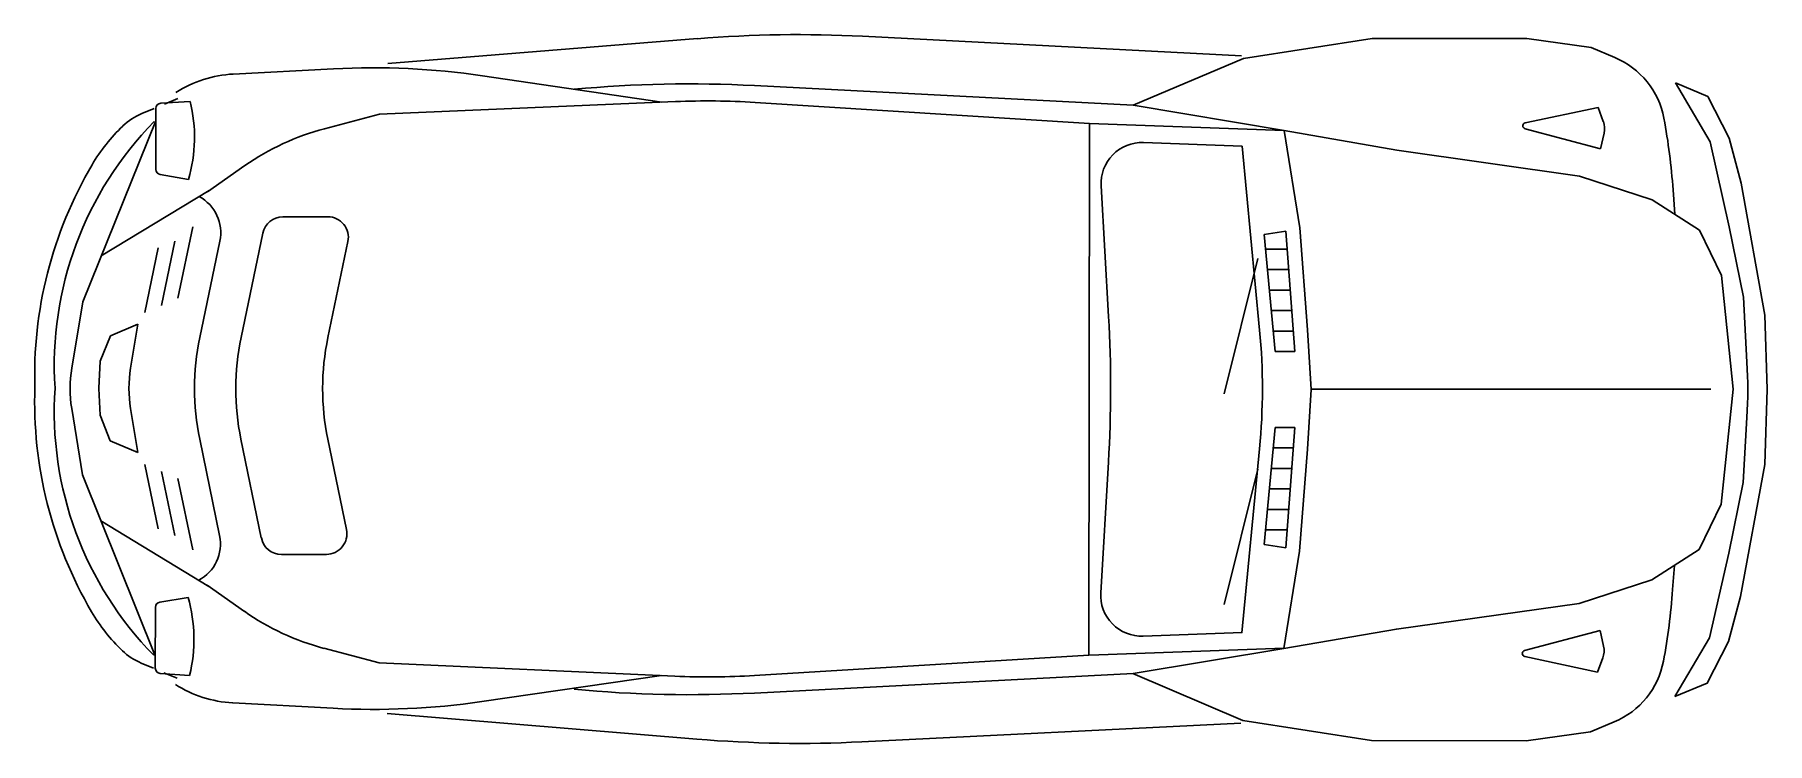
# Model space of a CAD drawing. Header units: millimetres. Extents: x -3289.43 to -3285.22, y 1855.9 to 1857.63.
import ezdxf

# ---------------------------------------------------------------- set-up
doc = ezdxf.new("R2010")
doc.units = ezdxf.units.MM
doc.header["$LTSCALE"] = 10
doc.layers.add('Veículos', color=2, linetype='Continuous')

msp = doc.modelspace()

# ---------------------------------------------------------------- linework, layer by layer
at = {"layer": 'Veículos'}
for p, q in [((-3287.8183, 1857.6165), (-3288.5722, 1857.5558)), ((-3286.4948, 1857.5749), (-3287.417, 1857.6223)), ((-3286.1769, 1857.6166), (-3286.4898, 1857.5682)), ((-3285.8006, 1857.6166), (-3286.1769, 1857.6166)), ((-3285.6439, 1857.5946), (-3285.8006, 1857.6166)), ((-3285.5861, 1857.5704), (-3285.6439, 1857.5946)), ((-3286.4898, 1857.5682), (-3286.7581, 1857.4548)), ((-3288.704, 1857.5431), (-3288.9482, 1857.5303)), ((-3287.9051, 1857.4618), (-3288.3421, 1857.5261)), ((-3285.36, 1857.4756), (-3285.4389, 1857.5087)), ((-3285.3546, 1857.3654), (-3285.4389, 1857.5087)), ((-3289.1248, 1857.4592), (-3289.0532, 1857.4638)), ((-3289.0833, 1857.4707), (-3289.1156, 1857.4572)), ((-3287.872, 1857.4632), (-3288.5922, 1857.4324)), ((-3286.7581, 1857.4548), (-3287.6802, 1857.5022)), ((-3285.3081, 1857.3744), (-3285.36, 1857.4756)), ((-3289.1409, 1857.4465), (-3289.1708, 1857.434)), ((-3289.1367, 1857.298), (-3289.1367, 1857.4465)), ((-3288.5922, 1857.4324), (-3288.7262, 1857.3971)), ((-3286.8647, 1857.4097), (-3287.6782, 1857.4613)), ((-3286.7581, 1857.4548), (-3286.3908, 1857.3926)), ((-3285.6268, 1857.4492), (-3285.8041, 1857.4118)), ((-3285.6143, 1857.4147), (-3285.6268, 1857.4492)), ((-3289.1367, 1857.4164), (-3289.3147, 1856.9758)), ((-3286.8647, 1857.4097), (-3286.8659, 1856.1154)), ((-3286.8647, 1857.4097), (-3286.3908, 1857.3926)), ((-3285.8045, 1857.397), (-3285.6209, 1857.3479)), ((-3285.6209, 1857.3479), (-3285.6124, 1857.3863)), ((-3286.7329, 1857.3636), (-3286.4928, 1857.355)), ((-3286.4506, 1856.9065), (-3286.4928, 1857.355)), ((-3285.3081, 1857.1586), (-3285.3546, 1857.3654)), ((-3285.2792, 1857.2642), (-3285.3081, 1857.3744)), ((-3288.9201, 1857.3074), (-3289.0112, 1857.2438)), ((-3289.0573, 1857.2739), (-3289.1261, 1857.2855)), ((-3286.8364, 1857.258), (-3286.8182, 1856.9396)), ((-3285.2209, 1856.9431), (-3285.2792, 1857.2642)), ((-3289.0066, 1857.247), (-3289.2696, 1857.0873)), ((-3285.4446, 1857.248), (-3285.4406, 1857.1888)), ((-3288.7182, 1857.1826), (-3288.8275, 1857.1826)), ((-3289.0468, 1857.158), (-3289.0831, 1856.9841)), ((-3288.8764, 1857.1428), (-3288.9294, 1856.8886)), ((-3286.3873, 1857.1475), (-3286.4395, 1857.1392)), ((-3286.4127, 1856.8542), (-3286.4395, 1857.1392)), ((-3286.3873, 1857.1475), (-3286.3647, 1856.8542)), ((-3285.2733, 1856.987), (-3285.3081, 1857.1586)), ((-3289.1308, 1857.107), (-3289.1635, 1856.9499)), ((-3289.0907, 1857.1234), (-3289.1233, 1856.967)), ((-3288.9807, 1857.1234), (-3289.0297, 1856.8886)), ((-3288.6692, 1857.1224), (-3288.718, 1856.8886)), ((-3286.4362, 1857.1042), (-3286.384, 1857.1042)), ((-3286.4547, 1857.0812), (-3286.5371, 1856.7514)), ((-3286.4315, 1857.0542), (-3286.3801, 1857.0542)), ((-3286.4268, 1857.0042), (-3286.3763, 1857.0042)), ((-3289.3147, 1856.9758), (-3289.3414, 1856.8144)), ((-3285.2647, 1856.8284), (-3285.2733, 1856.987)), ((-3289.1803, 1856.9213), (-3289.2473, 1856.8929)), ((-3289.1803, 1856.9213), (-3289.198, 1856.8144)), ((-3286.4221, 1856.9542), (-3286.3724, 1856.9542)), ((-3285.2152, 1856.7625), (-3285.2209, 1856.9431)), ((-3289.2473, 1856.8929), (-3289.2718, 1856.8307)), ((-3286.4174, 1856.9042), (-3286.3685, 1856.9042)), ((-3289.2718, 1856.8307), (-3289.2757, 1856.7652)), ((-3286.4127, 1856.8542), (-3286.3647, 1856.8542)), ((-3289.2719, 1856.6993), (-3289.2757, 1856.7648)), ((-3286.3254, 1856.7625), (-3285.3526, 1856.7625)), ((-3289.3151, 1856.5541), (-3289.3415, 1856.7155)), ((-3289.1806, 1856.6085), (-3289.1981, 1856.7155)), ((-3289.2475, 1856.6371), (-3289.2719, 1856.6993)), ((-3286.4127, 1856.6699), (-3286.4395, 1856.3849)), ((-3286.4127, 1856.6699), (-3286.3647, 1856.6699)), ((-3286.3873, 1856.3766), (-3286.3647, 1856.6699)), ((-3285.2648, 1856.6939), (-3285.2737, 1856.5353)), ((-3289.1806, 1856.6085), (-3289.2475, 1856.6371)), ((-3288.9814, 1856.4061), (-3289.0299, 1856.6411)), ((-3288.88, 1856.4005), (-3288.9296, 1856.6411)), ((-3288.6728, 1856.4207), (-3288.7182, 1856.6411)), ((-3286.4174, 1856.6199), (-3286.3685, 1856.6199)), ((-3289.1308, 1856.4226), (-3289.1635, 1856.5797)), ((-3286.8374, 1856.2672), (-3286.8185, 1856.5854)), ((-3286.4509, 1856.6178), (-3286.494, 1856.1695)), ((-3289.138, 1856.1131), (-3289.3151, 1856.5541)), ((-3289.0907, 1856.4063), (-3289.1233, 1856.5626)), ((-3289.0468, 1856.3717), (-3289.0831, 1856.5455)), ((-3286.4547, 1856.5683), (-3286.5371, 1856.2386)), ((-3286.4221, 1856.5699), (-3286.3724, 1856.5699)), ((-3285.2737, 1856.5353), (-3285.3088, 1856.3638)), ((-3286.4268, 1856.5199), (-3286.3763, 1856.5199)), ((-3286.4315, 1856.4699), (-3286.3801, 1856.4699)), ((-3289.0075, 1856.2823), (-3289.2703, 1856.4426)), ((-3286.4362, 1856.4199), (-3286.384, 1856.4199)), ((-3286.3873, 1856.3766), (-3286.4395, 1856.3849)), ((-3288.7217, 1856.3606), (-3288.831, 1856.3606)), ((-3285.4456, 1856.2746), (-3285.4414, 1856.3338)), ((-3285.3088, 1856.3638), (-3285.3558, 1856.1571)), ((-3288.9212, 1856.2218), (-3289.0121, 1856.2856)), ((-3289.0583, 1856.2556), (-3289.1271, 1856.2441)), ((-3289.1377, 1856.2316), (-3289.138, 1856.0831)), ((-3286.7339, 1856.1614), (-3286.4928, 1856.1701)), ((-3285.8058, 1856.1264), (-3285.6221, 1856.1751)), ((-3285.6221, 1856.1751), (-3285.6136, 1856.1367)), ((-3285.3558, 1856.1571), (-3285.4403, 1856.014)), ((-3288.5935, 1856.0962), (-3288.7275, 1856.1317)), ((-3286.8659, 1856.1154), (-3287.6796, 1856.0655)), ((-3286.8647, 1856.1153), (-3286.3908, 1856.1325)), ((-3286.7581, 1856.0703), (-3286.3921, 1856.1316)), ((-3289.1423, 1856.0831), (-3289.1721, 1856.0958)), ((-3289.0847, 1856.0588), (-3289.1169, 1856.0724)), ((-3287.8734, 1856.0639), (-3288.5935, 1856.0962)), ((-3285.6282, 1856.0739), (-3285.8054, 1856.1116)), ((-3285.6155, 1856.1083), (-3285.6282, 1856.0739)), ((-3289.1262, 1856.0704), (-3289.0546, 1856.0657)), ((-3287.9064, 1856.0654), (-3288.3436, 1856.002)), ((-3286.7581, 1856.0703), (-3287.6802, 1856.0228)), ((-3286.4914, 1855.9562), (-3286.7595, 1856.0702)), ((-3288.7055, 1855.9857), (-3288.9497, 1855.999)), ((-3287.8199, 1855.9106), (-3288.5738, 1855.9728)), ((-3286.4964, 1855.9496), (-3287.4186, 1855.904)), ((-3286.1786, 1855.9072), (-3286.4914, 1855.9562)), ((-3285.5876, 1855.9526), (-3285.6456, 1855.9284)), ((-3285.8023, 1855.9068), (-3286.1786, 1855.9072)), ((-3285.6456, 1855.9284), (-3285.8023, 1855.9068))]:
    msp.add_line(p, q, dxfattribs=at)
for points in [[(-3285.2984, 1856.7625), (-3285.3268, 1857.0394), (-3285.3801, 1857.15), (-3285.4955, 1857.2241), (-3285.6721, 1857.282), (-3286.1168, 1857.3453), (-3286.3908, 1857.3926), (-3286.3531, 1857.156), (-3286.3339, 1856.9077), (-3286.3254, 1856.762)], [(-3285.2981, 1856.7625), (-3285.3274, 1856.4831), (-3285.3809, 1856.3726), (-3285.4964, 1856.2987), (-3285.6731, 1856.2411), (-3286.1179, 1856.1784), (-3286.3921, 1856.1316), (-3286.3538, 1856.3682), (-3286.3342, 1856.6164), (-3286.3254, 1856.762)], [(-3285.2152, 1856.7625), (-3285.2213, 1856.5791), (-3285.2802, 1856.2581), (-3285.3093, 1856.148), (-3285.3614, 1856.0469), (-3285.4403, 1856.014)]]:
    msp.add_lwpolyline(points, dxfattribs=at)
for centre, radius, start, end in [((-3287.5736, 1854.5783), 3.048, 87.0548, 94.6048), ((-3285.6634, 1857.3859), 0.2, 10.5337, 67.2522), ((-3288.9342, 1857.2462), 0.2844, 92.8176, 122.6701), ((-3288.6083, 1855.7168), 1.8288, 81.6324, 93.0002), ((-3287.8368, 1854.4583), 3.048, 87.0548, 95.3036), ((-3289.4066, 1857.3763), 0.364, 343.6465, 13.9039), ((-3287.7938, 1855.6361), 1.8288, 86.3763, 92.4509), ((-3289.1118, 1857.2935), 0.1524, 112.7986, 133.6164), ((-3289.124, 1857.4465), 0.0127, 93.6696, 180), ((-3286.9651, 1857.1439), 1.524, 3.9189, 10.5337), ((-3288.5364, 1856.8207), 0.8474, 135.4805, 183.7549), ((-3288.9165, 1857.0885), 0.4355, 133.6164, 149.5423), ((-3288.5711, 1856.8076), 0.6096, 104.7449, 124.93), ((-3285.8026, 1857.4044), 0.00762, 101.8875, 255.04), ((-3285.662, 1857.3973), 0.0508, 347.4616, 20.0213), ((-3286.7366, 1857.2637), 0.1, 87.9278, 183.2744), ((-3288.4197, 1856.7964), 1.0118, 149.5423, 181.9306), ((-3289.124, 1857.298), 0.0127, 180, 260.3923), ((-3289.0786, 1857.1438), 0.1, 348.2306, 61.822), ((-3288.8275, 1857.1326), 0.05, 90, 168.2306), ((-3288.7182, 1857.1326), 0.05, 348.2306, 90), ((-3289.8612, 1856.7655), 3.048, 356.6126, 3.2744), ((-3288.4329, 1856.7642), 0.6096, 168.2306, 191.6564), ((-3288.3326, 1856.7642), 0.6096, 168.2306, 191.6564), ((-3288.1212, 1856.7642), 0.6096, 168.2306, 191.6564), ((-3287.9679, 1856.7637), 1.524, 354.5084, 5.3786), ((-3289.0406, 1856.7646), 0.3048, 170.6117, 189.2754), ((-3288.8973, 1856.7646), 0.3048, 170.6117, 189.2754), ((-3286.4821, 1856.7624), 1.2192, 356.7812, 3.1058), ((-3288.4198, 1856.7319), 1.0118, 177.9565, 210.3447), ((-3288.5365, 1856.7077), 0.8474, 176.1321, 224.4065), ((-3288.7217, 1856.4106), 0.05, 270, 11.6564), ((-3289.0794, 1856.3859), 0.1, 297.991, 11.6564), ((-3288.831, 1856.4106), 0.05, 191.6564, 270), ((-3289.125, 1856.2316), 0.0127, 99.4947, 179.887), ((-3289.4078, 1856.1538), 0.364, 345.9831, 16.2405), ((-3286.7375, 1856.2613), 0.1, 176.6126, 272.0722), ((-3286.9658, 1856.3818), 1.524, 349.3534, 355.9681), ((-3288.9171, 1856.4407), 0.4355, 210.3447, 226.2707), ((-3288.5712, 1856.7209), 0.6096, 234.9571, 255.1421), ((-3289.1128, 1856.2361), 0.1524, 226.2707, 247.0884), ((-3285.8038, 1856.119), 0.00762, 104.847, 257.9995), ((-3285.6632, 1856.1258), 0.0508, 339.8658, 12.4254), ((-3289.1253, 1856.0831), 0.0127, 179.887, 266.2175), ((-3285.6646, 1856.1372), 0.2, 292.6348, 349.3534), ((-3288.9352, 1856.283), 0.2844, 237.217, 267.0694), ((-3287.8368, 1859.0668), 3.048, 264.6964, 272.9452), ((-3287.7916, 1857.8909), 1.8288, 267.4362, 273.5107), ((-3288.6062, 1857.8118), 1.8288, 266.8868, 278.2546), ((-3287.5693, 1858.9482), 3.048, 265.2823, 272.8322)]:
    msp.add_arc(centre, radius, start, end, dxfattribs=at)

doc.saveas('drawing.dxf')
